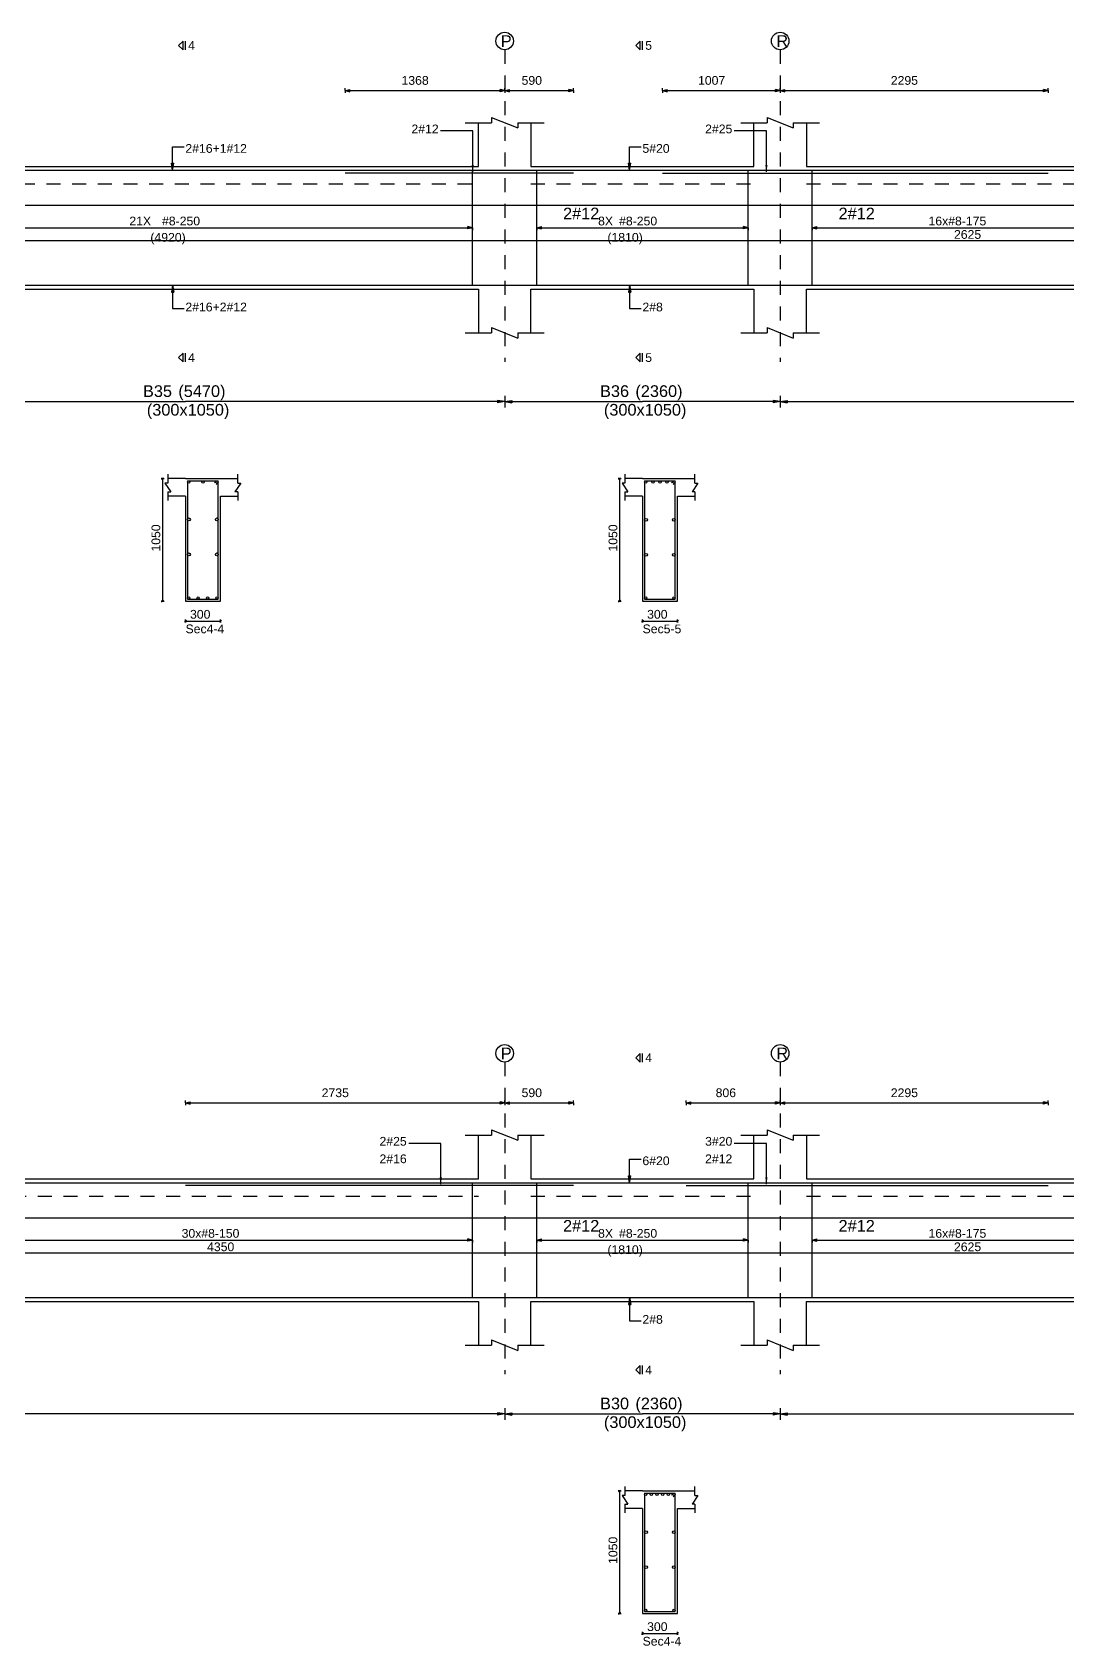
# Model space of a CAD drawing. Extents: x 0 to 98, y 3 to 248.
# Drawn here: x 19.59 to 28.45, y 138.89 to 152.72 of the extents above; entities that cross this region are included whole.
import ezdxf

# ---------------------------------------------------------------- set-up
doc = ezdxf.new("R2010")
doc.units = 0
doc.linetypes.add('ACAD_ISO02W100', pattern=[15, 12, -3])
for name, color, linetype in [('Axisline', 1, 'CONTINUOUS'), ('Axisline_Name', 2, 'CONTINUOUS'), ('Beam_bottombarlabeling', 2, 'CONTINUOUS'), ('Beam_Cross_Label', 4, 'CONTINUOUS'), ('Beam_CrossSection', 2, 'CONTINUOUS'), ('Beam_Dimensions_LS', 3, 'CONTINUOUS'), ('Beam_NameLS', 6, 'CONTINUOUS'), ('Beam_topbarsLabeling', 2, 'CONTINUOUS'), ('dim_all', 7, 'CONTINUOUS'), ('Extra_Topsteel_Labeling', 2, 'CONTINUOUS'), ('Extrabars', 7, 'CONTINUOUS'), ('Longsection', 2, 'CONTINUOUS'), ('main_botbars', 4, 'CONTINUOUS'), ('main_topbars', 4, 'CONTINUOUS'), ('SectionLine', 4, 'CONTINUOUS'), ('Sidefacebar', 140, 'CONTINUOUS'), ('Slabline', 253, 'CONTINUOUS'), ('span_dim', 7, 'CONTINUOUS'), ('spanline', 7, 'CONTINUOUS'), ('Stirrup_bar', 1, 'CONTINUOUS'), ('Stirrup_Dia_Spacing', 2, 'CONTINUOUS'), ('Stirrup_Length', 7, 'CONTINUOUS'), ('Stirrup_Numbers', 2, 'CONTINUOUS')]:
    doc.layers.add(name, color=color, linetype=linetype)
doc.styles.add('STRUDS_Arial', font='ARIAL.TTF', dxfattribs={"height": 0.04})

msp = doc.modelspace()

# ---------------------------------------------------------------- linework, layer by layer
at = {"layer": 'Axisline', "linetype": 'ACAD_ISO02W100', "ltscale": 0.01}
for p, q in [((23.64, 152.568), (23.64, 149.893)), ((26, 152.568), (26, 149.893)), ((23.64, 143.893), (23.64, 141.218)), ((26, 143.893), (26, 141.218))]:
    msp.add_line(p, q, dxfattribs=at)
at = {"layer": 'Axisline'}
for centre in [(23.64, 152.643), (26, 152.643), (23.64, 143.968), (26, 143.968)]:
    msp.add_circle(centre, 0.075, dxfattribs=at)
at = {"layer": 'Beam_bottombarlabeling'}
for p, q in [((20.795, 150.551), (20.785, 150.491)), ((20.785, 150.491), (20.805, 150.491)), ((20.795, 150.551), (20.795, 150.351)), ((20.795, 150.551), (20.805, 150.491)), ((24.71, 150.551), (24.7, 150.491)), ((24.7, 150.491), (24.72, 150.491)), ((24.71, 150.551), (24.71, 150.351)), ((24.71, 150.551), (24.72, 150.491)), ((20.795, 150.351), (20.895, 150.351)), ((24.71, 150.351), (24.81, 150.351)), ((24.71, 141.876), (24.7, 141.816)), ((24.71, 141.876), (24.71, 141.676)), ((24.71, 141.876), (24.72, 141.816)), ((24.7, 141.816), (24.72, 141.816)), ((24.71, 141.676), (24.81, 141.676))]:
    msp.add_line(p, q, dxfattribs=at)
for points in [[(20.795, 150.551), (20.785, 150.491), (20.795, 150.551), (20.805, 150.491)], [(24.71, 150.551), (24.7, 150.491), (24.71, 150.551), (24.72, 150.491)], [(24.71, 141.876), (24.7, 141.816), (24.71, 141.876), (24.72, 141.816)]]:
    msp.add_solid(points, dxfattribs=at)
at = {"layer": 'Beam_CrossSection'}
for p, q in [((20.755, 148.93), (20.755, 148.855)), ((21.355, 148.855), (21.355, 148.93)), ((24.67, 148.93), (24.67, 148.855)), ((25.27, 148.855), (25.27, 148.93)), ((20.755, 148.855), (20.73, 148.855)), ((20.73, 148.855), (20.78, 148.78)), ((20.905, 148.893), (20.755, 148.893)), ((20.755, 148.78), (20.755, 148.705)), ((20.755, 148.78), (20.78, 148.78)), ((20.905, 148.893), (21.205, 148.893)), ((20.905, 148.893), (20.905, 148.893)), ((21.205, 148.893), (21.205, 148.893)), ((21.205, 148.893), (21.355, 148.893)), ((21.38, 148.855), (21.33, 148.78)), ((21.355, 148.78), (21.33, 148.78)), ((21.355, 148.855), (21.38, 148.855)), ((21.355, 148.78), (21.355, 148.705)), ((24.67, 148.855), (24.645, 148.855)), ((24.645, 148.855), (24.695, 148.78)), ((24.82, 148.893), (24.67, 148.893)), ((24.67, 148.78), (24.67, 148.705)), ((24.67, 148.78), (24.695, 148.78)), ((24.82, 148.893), (25.12, 148.893)), ((24.82, 148.893), (24.82, 148.893)), ((25.12, 148.893), (25.12, 148.893)), ((25.12, 148.893), (25.27, 148.893)), ((25.295, 148.855), (25.245, 148.78)), ((25.27, 148.78), (25.245, 148.78)), ((25.27, 148.855), (25.295, 148.855)), ((25.27, 148.78), (25.27, 148.705)), ((20.905, 148.743), (20.755, 148.743)), ((20.905, 148.743), (20.905, 147.843)), ((21.205, 147.843), (21.205, 148.743)), ((21.205, 148.743), (21.355, 148.743)), ((24.82, 148.743), (24.67, 148.743)), ((24.82, 148.743), (24.82, 147.843)), ((25.12, 147.843), (25.12, 148.743)), ((25.12, 148.743), (25.27, 148.743)), ((20.905, 147.843), (21.205, 147.843)), ((24.82, 147.843), (25.12, 147.843)), ((24.67, 140.255), (24.67, 140.18)), ((24.82, 140.218), (24.67, 140.218)), ((24.82, 140.218), (25.12, 140.218)), ((24.82, 140.218), (24.82, 140.218)), ((25.12, 140.218), (25.12, 140.218)), ((25.12, 140.218), (25.27, 140.218)), ((25.27, 140.18), (25.27, 140.255)), ((24.67, 140.18), (24.645, 140.18)), ((24.645, 140.18), (24.695, 140.105)), ((24.67, 140.105), (24.67, 140.03)), ((24.67, 140.105), (24.695, 140.105)), ((24.82, 140.068), (24.67, 140.068)), ((24.82, 140.068), (24.82, 139.168)), ((25.12, 139.168), (25.12, 140.068)), ((25.12, 140.068), (25.27, 140.068)), ((25.295, 140.18), (25.245, 140.105)), ((25.27, 140.105), (25.245, 140.105)), ((25.27, 140.18), (25.295, 140.18)), ((25.27, 140.105), (25.27, 140.03)), ((24.82, 139.168), (25.12, 139.168))]:
    msp.add_line(p, q, dxfattribs=at)
at = {"layer": 'Beam_topbarsLabeling'}
for p, q in [((20.795, 151.535), (20.795, 151.735)), ((20.795, 151.735), (20.895, 151.735)), ((24.71, 151.535), (24.71, 151.735)), ((24.71, 151.735), (24.81, 151.735)), ((20.795, 151.535), (20.785, 151.595)), ((20.785, 151.595), (20.805, 151.595)), ((20.795, 151.535), (20.805, 151.595)), ((20.795, 151.595), (20.8, 151.595)), ((24.71, 151.535), (24.7, 151.595)), ((24.7, 151.595), (24.72, 151.595)), ((24.71, 151.535), (24.72, 151.595)), ((24.71, 151.595), (24.715, 151.595)), ((24.71, 142.86), (24.71, 143.06)), ((24.71, 143.06), (24.81, 143.06)), ((24.71, 142.86), (24.7, 142.92)), ((24.7, 142.92), (24.72, 142.92)), ((24.71, 142.86), (24.72, 142.92)), ((24.71, 142.92), (24.715, 142.92))]:
    msp.add_line(p, q, dxfattribs=at)
for points in [[(20.795, 151.535), (20.785, 151.595), (20.795, 151.535), (20.805, 151.595)], [(24.71, 151.535), (24.7, 151.595), (24.71, 151.535), (24.72, 151.595)], [(24.71, 142.86), (24.7, 142.92), (24.71, 142.86), (24.72, 142.92)]]:
    msp.add_solid(points, dxfattribs=at)
at = {"layer": 'dim_all'}
for p, q in [((22.2725, 152.218), (22.2725, 152.238)), ((22.2725, 152.218), (22.2725, 152.23)), ((22.2725, 152.218), (22.2725, 152.23)), ((22.2725, 152.218), (22.3125, 152.228)), ((22.3125, 152.208), (22.3125, 152.228)), ((23.64, 152.218), (23.6, 152.228)), ((23.6, 152.208), (23.6, 152.228)), ((23.64, 152.218), (23.6, 152.228)), ((23.6, 152.208), (23.6, 152.228)), ((23.64, 152.218), (23.64, 152.238)), ((23.64, 152.218), (23.64, 152.238)), ((23.64, 152.218), (23.64, 152.238)), ((23.64, 152.218), (23.64, 152.238)), ((23.64, 152.218), (23.64, 152.23)), ((23.64, 152.218), (23.64, 152.23)), ((23.64, 152.218), (23.64, 152.23)), ((23.64, 152.218), (23.64, 152.23)), ((23.64, 152.218), (23.68, 152.228)), ((23.64, 152.218), (23.68, 152.228)), ((23.68, 152.208), (23.68, 152.228)), ((23.68, 152.208), (23.68, 152.228)), ((24.23, 152.218), (24.19, 152.228)), ((24.19, 152.208), (24.19, 152.228)), ((24.23, 152.218), (24.23, 152.238)), ((24.23, 152.218), (24.23, 152.23)), ((24.23, 152.218), (24.23, 152.23)), ((24.9926, 152.218), (24.9926, 152.238)), ((24.9926, 152.218), (24.9926, 152.23)), ((24.9926, 152.218), (24.9926, 152.23)), ((24.9926, 152.218), (25.0326, 152.228)), ((25.0326, 152.208), (25.0326, 152.228)), ((26, 152.218), (25.96, 152.228)), ((25.96, 152.208), (25.96, 152.228)), ((26, 152.218), (25.96, 152.228)), ((25.96, 152.208), (25.96, 152.228)), ((26, 152.218), (26, 152.238)), ((26, 152.218), (26, 152.238)), ((26, 152.218), (26, 152.238)), ((26, 152.218), (26, 152.238)), ((26, 152.218), (26, 152.23)), ((26, 152.218), (26, 152.23)), ((26, 152.218), (26, 152.23)), ((26, 152.218), (26, 152.23)), ((26, 152.218), (26.04, 152.228)), ((26, 152.218), (26.04, 152.228)), ((26.04, 152.208), (26.04, 152.228)), ((26.04, 152.208), (26.04, 152.228)), ((28.295, 152.218), (28.255, 152.228)), ((28.255, 152.208), (28.255, 152.228)), ((28.295, 152.218), (28.295, 152.238)), ((28.295, 152.218), (28.295, 152.23)), ((28.295, 152.218), (28.295, 152.23)), ((22.2725, 152.218), (22.2725, 152.198)), ((22.2725, 152.218), (22.3125, 152.208)), ((22.2725, 152.218), (22.2725, 152.205)), ((22.2725, 152.218), (22.2725, 152.205)), ((22.2725, 152.218), (24.23, 152.218)), ((23.64, 152.218), (23.6, 152.208)), ((23.64, 152.218), (23.6, 152.208)), ((23.64, 152.218), (23.64, 152.198)), ((23.64, 152.218), (23.68, 152.208)), ((23.64, 152.218), (23.64, 152.198)), ((23.64, 152.218), (23.64, 152.205)), ((23.64, 152.218), (23.64, 152.205)), ((23.64, 152.218), (23.64, 152.205)), ((23.64, 152.218), (23.64, 152.205)), ((23.64, 152.218), (23.64, 152.218)), ((23.64, 152.218), (23.64, 152.198)), ((23.64, 152.218), (23.68, 152.208)), ((23.64, 152.218), (23.64, 152.198)), ((24.23, 152.218), (24.19, 152.208)), ((24.23, 152.218), (24.23, 152.198)), ((24.23, 152.218), (24.23, 152.205)), ((24.23, 152.218), (24.23, 152.205)), ((24.9926, 152.218), (24.9926, 152.198)), ((24.9926, 152.218), (25.0326, 152.208)), ((24.9926, 152.218), (24.9926, 152.205)), ((24.9926, 152.218), (24.9926, 152.205)), ((24.9926, 152.218), (28.295, 152.218)), ((26, 152.218), (25.96, 152.208)), ((26, 152.218), (25.96, 152.208)), ((26, 152.218), (26, 152.198)), ((26, 152.218), (26.04, 152.208)), ((26, 152.218), (26, 152.198)), ((26, 152.218), (26, 152.205)), ((26, 152.218), (26, 152.205)), ((26, 152.218), (26, 152.205)), ((26, 152.218), (26, 152.205)), ((26, 152.218), (26, 152.218)), ((26, 152.218), (26, 152.198)), ((26, 152.218), (26.04, 152.208)), ((26, 152.218), (26, 152.198)), ((28.295, 152.218), (28.255, 152.208)), ((28.295, 152.218), (28.295, 152.198)), ((28.295, 152.218), (28.295, 152.205)), ((28.295, 152.218), (28.295, 152.205)), ((20.71, 148.893), (20.6975, 148.893)), ((20.71, 148.893), (20.7012, 148.884)), ((20.71, 148.893), (20.7188, 148.901)), ((20.71, 148.893), (20.7225, 148.893)), ((20.71, 148.893), (20.71, 147.843)), ((24.625, 148.893), (24.6125, 148.893)), ((24.625, 148.893), (24.6162, 148.884)), ((24.625, 148.893), (24.6338, 148.901)), ((24.625, 148.893), (24.6375, 148.893)), ((24.625, 148.893), (24.625, 147.843)), ((20.71, 147.843), (20.6975, 147.843)), ((20.71, 147.843), (20.7012, 147.834)), ((20.71, 147.843), (20.7188, 147.851)), ((20.71, 147.843), (20.7225, 147.843)), ((24.625, 147.843), (24.6125, 147.843)), ((24.625, 147.843), (24.6162, 147.834)), ((24.625, 147.843), (24.6338, 147.851)), ((24.625, 147.843), (24.6375, 147.843)), ((20.905, 147.673), (20.8962, 147.664)), ((20.905, 147.673), (20.905, 147.685)), ((20.905, 147.673), (20.9138, 147.681)), ((20.905, 147.673), (20.905, 147.66)), ((20.905, 147.673), (21.205, 147.673)), ((21.205, 147.673), (21.1962, 147.664)), ((21.205, 147.673), (21.205, 147.685)), ((21.205, 147.673), (21.2138, 147.681)), ((21.205, 147.673), (21.205, 147.66)), ((24.82, 147.673), (24.8112, 147.664)), ((24.82, 147.673), (24.82, 147.685)), ((24.82, 147.673), (24.8288, 147.681)), ((24.82, 147.673), (24.82, 147.66)), ((24.82, 147.673), (25.12, 147.673)), ((25.12, 147.673), (25.1112, 147.664)), ((25.12, 147.673), (25.12, 147.685)), ((25.12, 147.673), (25.1288, 147.681)), ((25.12, 147.673), (25.12, 147.66)), ((20.905, 143.543), (20.905, 143.563)), ((20.905, 143.543), (20.905, 143.563)), ((20.905, 143.543), (20.905, 143.555)), ((20.905, 143.543), (20.905, 143.555)), ((20.905, 143.543), (20.905, 143.555)), ((20.905, 143.543), (20.905, 143.555)), ((20.905, 143.543), (20.945, 143.553)), ((20.905, 143.543), (20.945, 143.553)), ((20.905, 143.543), (20.905, 143.523)), ((20.905, 143.543), (20.945, 143.533)), ((20.905, 143.543), (20.905, 143.53)), ((20.905, 143.543), (20.905, 143.53)), ((20.905, 143.543), (24.23, 143.543)), ((20.905, 143.543), (20.905, 143.523)), ((20.905, 143.543), (20.945, 143.533)), ((20.905, 143.543), (20.905, 143.53)), ((20.905, 143.543), (20.905, 143.53)), ((20.905, 143.543), (24.23, 143.543)), ((20.945, 143.533), (20.945, 143.553)), ((20.945, 143.533), (20.945, 143.553)), ((23.64, 143.543), (23.6, 143.553)), ((23.6, 143.533), (23.6, 143.553)), ((23.64, 143.543), (23.6, 143.553)), ((23.6, 143.533), (23.6, 143.553)), ((23.64, 143.543), (23.6, 143.553)), ((23.6, 143.533), (23.6, 143.553)), ((23.64, 143.543), (23.6, 143.553)), ((23.6, 143.533), (23.6, 143.553)), ((23.64, 143.543), (23.6, 143.533)), ((23.64, 143.543), (23.6, 143.533)), ((23.64, 143.543), (23.6, 143.533)), ((23.64, 143.543), (23.6, 143.533)), ((23.64, 143.543), (23.64, 143.563)), ((23.64, 143.543), (23.64, 143.563)), ((23.64, 143.543), (23.64, 143.563)), ((23.64, 143.543), (23.64, 143.563)), ((23.64, 143.543), (23.64, 143.563)), ((23.64, 143.543), (23.64, 143.563)), ((23.64, 143.543), (23.64, 143.563)), ((23.64, 143.543), (23.64, 143.563)), ((23.64, 143.543), (23.64, 143.555)), ((23.64, 143.543), (23.64, 143.555)), ((23.64, 143.543), (23.64, 143.555)), ((23.64, 143.543), (23.64, 143.555)), ((23.64, 143.543), (23.64, 143.555)), ((23.64, 143.543), (23.64, 143.555)), ((23.64, 143.543), (23.64, 143.555)), ((23.64, 143.543), (23.64, 143.555)), ((23.64, 143.543), (23.68, 143.553)), ((23.64, 143.543), (23.68, 143.553)), ((23.64, 143.543), (23.68, 143.553)), ((23.64, 143.543), (23.68, 143.553)), ((23.64, 143.543), (23.64, 143.523)), ((23.64, 143.543), (23.68, 143.533)), ((23.64, 143.543), (23.64, 143.523)), ((23.64, 143.543), (23.64, 143.53)), ((23.64, 143.543), (23.64, 143.53)), ((23.64, 143.543), (23.64, 143.53)), ((23.64, 143.543), (23.64, 143.53)), ((23.64, 143.543), (23.64, 143.543)), ((23.64, 143.543), (23.64, 143.523)), ((23.64, 143.543), (23.68, 143.533)), ((23.64, 143.543), (23.64, 143.523)), ((23.64, 143.543), (23.64, 143.523)), ((23.64, 143.543), (23.68, 143.533)), ((23.64, 143.543), (23.64, 143.523)), ((23.64, 143.543), (23.64, 143.53)), ((23.64, 143.543), (23.64, 143.53)), ((23.64, 143.543), (23.64, 143.53)), ((23.64, 143.543), (23.64, 143.53)), ((23.64, 143.543), (23.64, 143.543)), ((23.64, 143.543), (23.64, 143.523)), ((23.64, 143.543), (23.68, 143.533)), ((23.64, 143.543), (23.64, 143.523)), ((23.68, 143.533), (23.68, 143.553)), ((23.68, 143.533), (23.68, 143.553)), ((23.68, 143.533), (23.68, 143.553)), ((23.68, 143.533), (23.68, 143.553)), ((24.23, 143.543), (24.19, 143.553)), ((24.19, 143.533), (24.19, 143.553)), ((24.23, 143.543), (24.19, 143.553)), ((24.19, 143.533), (24.19, 143.553)), ((24.23, 143.543), (24.19, 143.533)), ((24.23, 143.543), (24.19, 143.533)), ((24.23, 143.543), (24.23, 143.563)), ((24.23, 143.543), (24.23, 143.563)), ((24.23, 143.543), (24.23, 143.555)), ((24.23, 143.543), (24.23, 143.555)), ((24.23, 143.543), (24.23, 143.555)), ((24.23, 143.543), (24.23, 143.555)), ((24.23, 143.543), (24.23, 143.523)), ((24.23, 143.543), (24.23, 143.53)), ((24.23, 143.543), (24.23, 143.53)), ((24.23, 143.543), (24.23, 143.523)), ((24.23, 143.543), (24.23, 143.53)), ((24.23, 143.543), (24.23, 143.53)), ((25.1941, 143.543), (25.1941, 143.563)), ((25.1941, 143.543), (25.1941, 143.563)), ((25.1941, 143.543), (25.1941, 143.555)), ((25.1941, 143.543), (25.1941, 143.555)), ((25.1941, 143.543), (25.1941, 143.555)), ((25.1941, 143.543), (25.1941, 143.555)), ((25.1941, 143.543), (25.2341, 143.553)), ((25.1941, 143.543), (25.2341, 143.553)), ((25.1941, 143.543), (25.1941, 143.523)), ((25.1941, 143.543), (25.2341, 143.533)), ((25.1941, 143.543), (25.1941, 143.53)), ((25.1941, 143.543), (25.1941, 143.53)), ((25.1941, 143.543), (28.295, 143.543)), ((25.1941, 143.543), (25.1941, 143.523)), ((25.1941, 143.543), (25.2341, 143.533)), ((25.1941, 143.543), (25.1941, 143.53)), ((25.1941, 143.543), (25.1941, 143.53)), ((25.1941, 143.543), (28.295, 143.543)), ((25.2341, 143.533), (25.2341, 143.553)), ((25.2341, 143.533), (25.2341, 143.553)), ((26, 143.543), (25.96, 143.553)), ((25.96, 143.533), (25.96, 143.553)), ((26, 143.543), (25.96, 143.553)), ((25.96, 143.533), (25.96, 143.553)), ((26, 143.543), (25.96, 143.553)), ((25.96, 143.533), (25.96, 143.553)), ((26, 143.543), (25.96, 143.553)), ((25.96, 143.533), (25.96, 143.553)), ((26, 143.543), (25.96, 143.533)), ((26, 143.543), (25.96, 143.533)), ((26, 143.543), (25.96, 143.533)), ((26, 143.543), (25.96, 143.533)), ((26, 143.543), (26, 143.563)), ((26, 143.543), (26, 143.563)), ((26, 143.543), (26, 143.563)), ((26, 143.543), (26, 143.563)), ((26, 143.543), (26, 143.563)), ((26, 143.543), (26, 143.563)), ((26, 143.543), (26, 143.563)), ((26, 143.543), (26, 143.563)), ((26, 143.543), (26, 143.555)), ((26, 143.543), (26, 143.555)), ((26, 143.543), (26, 143.555)), ((26, 143.543), (26, 143.555)), ((26, 143.543), (26, 143.555)), ((26, 143.543), (26, 143.555)), ((26, 143.543), (26, 143.555)), ((26, 143.543), (26, 143.555)), ((26, 143.543), (26.04, 143.553)), ((26, 143.543), (26.04, 143.553)), ((26, 143.543), (26.04, 143.553)), ((26, 143.543), (26.04, 143.553)), ((26, 143.543), (26, 143.523)), ((26, 143.543), (26.04, 143.533)), ((26, 143.543), (26, 143.523)), ((26, 143.543), (26, 143.53)), ((26, 143.543), (26, 143.53)), ((26, 143.543), (26, 143.53)), ((26, 143.543), (26, 143.53)), ((26, 143.543), (26, 143.543)), ((26, 143.543), (26, 143.523)), ((26, 143.543), (26.04, 143.533)), ((26, 143.543), (26, 143.523)), ((26, 143.543), (26, 143.523)), ((26, 143.543), (26.04, 143.533)), ((26, 143.543), (26, 143.523)), ((26, 143.543), (26, 143.53)), ((26, 143.543), (26, 143.53)), ((26, 143.543), (26, 143.53)), ((26, 143.543), (26, 143.53)), ((26, 143.543), (26, 143.543)), ((26, 143.543), (26, 143.523)), ((26, 143.543), (26.04, 143.533)), ((26, 143.543), (26, 143.523)), ((26.04, 143.533), (26.04, 143.553)), ((26.04, 143.533), (26.04, 143.553)), ((26.04, 143.533), (26.04, 143.553)), ((26.04, 143.533), (26.04, 143.553)), ((28.295, 143.543), (28.255, 143.553)), ((28.255, 143.533), (28.255, 143.553)), ((28.295, 143.543), (28.255, 143.553)), ((28.255, 143.533), (28.255, 143.553)), ((28.295, 143.543), (28.255, 143.533)), ((28.295, 143.543), (28.255, 143.533)), ((28.295, 143.543), (28.295, 143.563)), ((28.295, 143.543), (28.295, 143.563)), ((28.295, 143.543), (28.295, 143.555)), ((28.295, 143.543), (28.295, 143.555)), ((28.295, 143.543), (28.295, 143.555)), ((28.295, 143.543), (28.295, 143.555)), ((28.295, 143.543), (28.295, 143.523)), ((28.295, 143.543), (28.295, 143.53)), ((28.295, 143.543), (28.295, 143.53)), ((28.295, 143.543), (28.295, 143.523)), ((28.295, 143.543), (28.295, 143.53)), ((28.295, 143.543), (28.295, 143.53)), ((24.625, 140.218), (24.6125, 140.218)), ((24.625, 140.218), (24.6162, 140.209)), ((24.625, 140.218), (24.6338, 140.226)), ((24.625, 140.218), (24.6375, 140.218)), ((24.625, 140.218), (24.625, 139.168)), ((24.625, 139.168), (24.6125, 139.168)), ((24.625, 139.168), (24.6162, 139.159)), ((24.625, 139.168), (24.6338, 139.176)), ((24.625, 139.168), (24.6375, 139.168)), ((24.82, 138.998), (24.8112, 138.989)), ((24.82, 138.998), (24.82, 139.01)), ((24.82, 138.998), (24.8288, 139.006)), ((24.82, 138.998), (24.82, 138.985)), ((24.82, 138.998), (25.12, 138.998)), ((25.12, 138.998), (25.1112, 138.989)), ((25.12, 138.998), (25.12, 139.01)), ((25.12, 138.998), (25.1288, 139.006)), ((25.12, 138.998), (25.12, 138.985))]:
    msp.add_line(p, q, dxfattribs=at)
for points in [[(22.2725, 152.218), (22.3125, 152.228), (22.2725, 152.218), (22.3125, 152.208)], [(23.64, 152.218), (23.6, 152.228), (23.64, 152.218), (23.6, 152.208)], [(23.64, 152.218), (23.6, 152.228), (23.64, 152.218), (23.6, 152.208)], [(23.64, 152.218), (23.68, 152.228), (23.64, 152.218), (23.68, 152.208)], [(23.64, 152.218), (23.68, 152.228), (23.64, 152.218), (23.68, 152.208)], [(24.23, 152.218), (24.19, 152.228), (24.23, 152.218), (24.19, 152.208)], [(24.9926, 152.218), (25.0326, 152.228), (24.9926, 152.218), (25.0326, 152.208)], [(26, 152.218), (25.96, 152.228), (26, 152.218), (25.96, 152.208)], [(26, 152.218), (25.96, 152.228), (26, 152.218), (25.96, 152.208)], [(26, 152.218), (26.04, 152.228), (26, 152.218), (26.04, 152.208)], [(26, 152.218), (26.04, 152.228), (26, 152.218), (26.04, 152.208)], [(28.295, 152.218), (28.255, 152.228), (28.295, 152.218), (28.255, 152.208)], [(20.905, 143.543), (20.945, 143.553), (20.905, 143.543), (20.945, 143.533)], [(20.905, 143.543), (20.945, 143.553), (20.905, 143.543), (20.945, 143.533)], [(23.64, 143.543), (23.6, 143.553), (23.64, 143.543), (23.6, 143.533)], [(23.64, 143.543), (23.6, 143.553), (23.64, 143.543), (23.6, 143.533)], [(23.64, 143.543), (23.6, 143.553), (23.64, 143.543), (23.6, 143.533)], [(23.64, 143.543), (23.6, 143.553), (23.64, 143.543), (23.6, 143.533)], [(23.64, 143.543), (23.68, 143.553), (23.64, 143.543), (23.68, 143.533)], [(23.64, 143.543), (23.68, 143.553), (23.64, 143.543), (23.68, 143.533)], [(23.64, 143.543), (23.68, 143.553), (23.64, 143.543), (23.68, 143.533)], [(23.64, 143.543), (23.68, 143.553), (23.64, 143.543), (23.68, 143.533)], [(24.23, 143.543), (24.19, 143.553), (24.23, 143.543), (24.19, 143.533)], [(24.23, 143.543), (24.19, 143.553), (24.23, 143.543), (24.19, 143.533)], [(25.1941, 143.543), (25.2341, 143.553), (25.1941, 143.543), (25.2341, 143.533)], [(25.1941, 143.543), (25.2341, 143.553), (25.1941, 143.543), (25.2341, 143.533)], [(26, 143.543), (25.96, 143.553), (26, 143.543), (25.96, 143.533)], [(26, 143.543), (25.96, 143.553), (26, 143.543), (25.96, 143.533)], [(26, 143.543), (25.96, 143.553), (26, 143.543), (25.96, 143.533)], [(26, 143.543), (25.96, 143.553), (26, 143.543), (25.96, 143.533)], [(26, 143.543), (26.04, 143.553), (26, 143.543), (26.04, 143.533)], [(26, 143.543), (26.04, 143.553), (26, 143.543), (26.04, 143.533)], [(26, 143.543), (26.04, 143.553), (26, 143.543), (26.04, 143.533)], [(26, 143.543), (26.04, 143.553), (26, 143.543), (26.04, 143.533)], [(28.295, 143.543), (28.255, 143.553), (28.295, 143.543), (28.255, 143.533)], [(28.295, 143.543), (28.255, 143.553), (28.295, 143.543), (28.255, 143.533)]]:
    msp.add_solid(points, dxfattribs=at)
at = {"layer": 'Extra_Topsteel_Labeling'}
for p, q in [((23.3665, 151.872), (23.0915, 151.872)), ((23.3665, 151.522), (23.3665, 151.872)), ((25.882, 151.872), (25.607, 151.872)), ((25.882, 151.522), (25.882, 151.872)), ((23.093, 143.197), (22.818, 143.197)), ((23.093, 142.847), (23.093, 143.197)), ((25.882, 143.197), (25.607, 143.197)), ((25.882, 142.847), (25.882, 143.197))]:
    msp.add_line(p, q, dxfattribs=at)
for points in [[(23.3665, 151.522), (23.3565, 151.582), (23.3665, 151.522), (23.3765, 151.582)], [(25.882, 151.522), (25.872, 151.582), (25.882, 151.522), (25.892, 151.582)], [(23.093, 142.847), (23.083, 142.907), (23.093, 142.847), (23.103, 142.907)], [(25.882, 142.847), (25.872, 142.907), (25.882, 142.847), (25.892, 142.907)]]:
    msp.add_solid(points, dxfattribs=at)
at = {"layer": 'Extrabars'}
for p, q in [((24.23, 151.51), (22.2725, 151.51)), ((28.295, 151.508), (24.9926, 151.508)), ((24.23, 142.835), (20.905, 142.835)), ((24.23, 142.835), (20.905, 142.835)), ((28.295, 142.833), (25.1941, 142.833)), ((28.295, 142.833), (25.1941, 142.833))]:
    msp.add_line(p, q, dxfattribs=at)
at = {"layer": 'Longsection'}
for p, q in [((23.5275, 151.988), (23.5275, 151.943)), ((23.5275, 151.988), (23.7525, 151.898)), ((25.8875, 151.988), (25.8875, 151.943)), ((25.8875, 151.988), (26.1125, 151.898)), ((23.3025, 151.943), (23.415, 151.943)), ((23.3025, 151.943), (23.5275, 151.943)), ((23.415, 151.568), (23.415, 151.943)), ((23.7525, 151.943), (23.7525, 151.898)), ((23.7525, 151.943), (23.9775, 151.943)), ((23.865, 151.943), (23.865, 151.568)), ((25.6625, 151.943), (25.775, 151.943)), ((25.6625, 151.943), (25.8875, 151.943)), ((25.775, 151.568), (25.775, 151.943)), ((26.1125, 151.943), (26.1125, 151.898)), ((26.1125, 151.943), (26.3375, 151.943)), ((26.225, 151.943), (26.225, 151.568)), ((18.395, 151.568), (23.415, 151.568)), ((23.865, 151.568), (25.775, 151.568)), ((26.225, 151.568), (30.44, 151.568)), ((18.395, 150.518), (23.415, 150.518)), ((23.415, 150.518), (23.415, 150.143)), ((23.865, 150.143), (23.865, 150.518)), ((23.865, 150.518), (25.775, 150.518)), ((25.775, 150.518), (25.775, 150.143)), ((26.225, 150.143), (26.225, 150.518)), ((26.225, 150.518), (30.44, 150.518)), ((23.5275, 150.188), (23.5275, 150.143)), ((23.5275, 150.188), (23.7525, 150.098)), ((25.8875, 150.188), (25.8875, 150.143)), ((25.8875, 150.188), (26.1125, 150.098)), ((23.3025, 150.143), (23.415, 150.143)), ((23.3025, 150.143), (23.5275, 150.143)), ((23.7525, 150.143), (23.7525, 150.098)), ((23.7525, 150.143), (23.9775, 150.143)), ((25.6625, 150.143), (25.775, 150.143)), ((25.6625, 150.143), (25.8875, 150.143)), ((26.1125, 150.143), (26.1125, 150.098)), ((26.1125, 150.143), (26.3375, 150.143)), ((23.3025, 143.268), (23.415, 143.268)), ((23.3025, 143.268), (23.5275, 143.268)), ((23.415, 142.893), (23.415, 143.268)), ((23.5275, 143.313), (23.5275, 143.268)), ((23.5275, 143.313), (23.7525, 143.223)), ((23.7525, 143.268), (23.7525, 143.223)), ((23.7525, 143.268), (23.9775, 143.268)), ((23.865, 143.268), (23.865, 142.893)), ((25.6625, 143.268), (25.775, 143.268)), ((25.6625, 143.268), (25.8875, 143.268)), ((25.775, 142.893), (25.775, 143.268)), ((25.8875, 143.313), (25.8875, 143.268)), ((25.8875, 143.313), (26.1125, 143.223)), ((26.1125, 143.268), (26.1125, 143.223)), ((26.1125, 143.268), (26.3375, 143.268)), ((26.225, 143.268), (26.225, 142.893)), ((18.17, 142.893), (23.415, 142.893)), ((23.865, 142.893), (25.775, 142.893)), ((26.225, 142.893), (30.44, 142.893)), ((18.02, 141.843), (23.415, 141.843)), ((23.415, 141.843), (23.415, 141.468)), ((23.865, 141.468), (23.865, 141.843)), ((23.865, 141.843), (25.775, 141.843)), ((25.775, 141.843), (25.775, 141.468)), ((26.225, 141.468), (26.225, 141.843)), ((26.225, 141.843), (30.44, 141.843)), ((23.3025, 141.468), (23.415, 141.468)), ((23.3025, 141.468), (23.5275, 141.468)), ((23.5275, 141.513), (23.5275, 141.468)), ((23.5275, 141.513), (23.7525, 141.423)), ((23.7525, 141.468), (23.7525, 141.423)), ((23.7525, 141.468), (23.9775, 141.468)), ((25.6625, 141.468), (25.775, 141.468)), ((25.6625, 141.468), (25.8875, 141.468)), ((25.8875, 141.513), (25.8875, 141.468)), ((25.8875, 141.513), (26.1125, 141.423)), ((26.1125, 141.468), (26.1125, 141.423)), ((26.1125, 141.468), (26.3375, 141.468))]:
    msp.add_line(p, q, dxfattribs=at)
at = {"layer": 'main_botbars'}
for p, q in [((17.97, 151.535), (23.84, 151.535)), ((23.44, 151.535), (26.2, 151.535)), ((25.8, 151.535), (35.38, 151.535)), ((17.995, 150.551), (23.815, 150.551)), ((23.465, 150.551), (23.465, 150.551)), ((23.465, 150.551), (26.175, 150.551)), ((25.825, 150.551), (35.355, 150.551)), ((12.725, 142.86), (23.84, 142.86)), ((23.44, 142.86), (26.2, 142.86)), ((25.8, 142.86), (35.38, 142.86)), ((12.6, 141.876), (23.815, 141.876)), ((23.465, 141.876), (23.465, 141.876)), ((23.465, 141.876), (26.175, 141.876)), ((25.825, 141.876), (35.355, 141.876))]:
    msp.add_line(p, q, dxfattribs=at)
for centre in [(20.9338, 147.871), (21.0146, 147.871), (21.0954, 147.871), (21.1763, 147.871), (24.8488, 147.871), (25.0913, 147.871), (24.8488, 139.196), (25.0913, 139.196)]:
    msp.add_circle(centre, 0.01, dxfattribs=at)
at = {"layer": 'main_topbars'}
for centre in [(20.9338, 148.864), (21.055, 148.864), (21.1763, 148.864), (24.8488, 148.864), (24.9094, 148.864), (24.97, 148.864), (25.0306, 148.864), (25.0913, 148.864), (24.8488, 140.189), (24.8973, 140.189), (24.9458, 140.189), (24.9943, 140.189), (25.0428, 140.189), (25.0913, 140.189)]:
    msp.add_circle(centre, 0.01, dxfattribs=at)
at = {"layer": 'SectionLine'}
for p, q in [((20.885, 152.643), (20.8475, 152.605)), ((20.885, 152.568), (20.885, 152.643)), ((20.905, 152.568), (20.905, 152.643)), ((24.8, 152.643), (24.7625, 152.605)), ((24.8, 152.568), (24.8, 152.643)), ((24.82, 152.568), (24.82, 152.643)), ((20.885, 152.568), (20.8475, 152.605)), ((24.8, 152.568), (24.7625, 152.605)), ((20.885, 149.968), (20.8475, 149.93)), ((20.885, 149.893), (20.8475, 149.93)), ((20.885, 149.893), (20.885, 149.968)), ((20.905, 149.893), (20.905, 149.968)), ((24.8, 149.968), (24.7625, 149.93)), ((24.8, 149.893), (24.7625, 149.93)), ((24.8, 149.893), (24.8, 149.968)), ((24.82, 149.893), (24.82, 149.968)), ((24.8, 143.968), (24.7625, 143.93)), ((24.8, 143.893), (24.7625, 143.93)), ((24.8, 143.893), (24.8, 143.968)), ((24.82, 143.893), (24.82, 143.968)), ((24.8, 141.293), (24.7625, 141.255)), ((24.8, 141.218), (24.7625, 141.255)), ((24.8, 141.218), (24.8, 141.293)), ((24.82, 141.218), (24.82, 141.293))]:
    msp.add_line(p, q, dxfattribs=at)
at = {"layer": 'Sidefacebar'}
for p, q in [((17.97, 151.235), (23.84, 151.235)), ((23.44, 151.235), (26.2, 151.235)), ((25.8, 151.235), (35.38, 151.235)), ((17.97, 150.935), (23.84, 150.935)), ((23.44, 150.935), (26.2, 150.935)), ((25.8, 150.935), (35.38, 150.935)), ((12.575, 142.56), (23.84, 142.56)), ((23.44, 142.56), (26.2, 142.56)), ((25.8, 142.56), (35.38, 142.56)), ((12.575, 142.26), (23.84, 142.26)), ((23.44, 142.26), (26.2, 142.26)), ((25.8, 142.26), (35.38, 142.26))]:
    msp.add_line(p, q, dxfattribs=at)
for centre in [(20.936, 148.544), (21.174, 148.544), (24.851, 148.54), (25.089, 148.54), (20.936, 148.244), (21.174, 148.244), (24.851, 148.24), (25.089, 148.24), (24.851, 139.865), (25.089, 139.865), (24.851, 139.565), (25.089, 139.565)]:
    msp.add_circle(centre, 0.012, dxfattribs=at)
at = {"layer": 'Slabline', "linetype": 'ACAD_ISO02W100', "ltscale": 0.01}
for p, q in [((18.395, 151.418), (23.415, 151.418)), ((23.865, 151.418), (25.775, 151.418)), ((26.225, 151.418), (30.44, 151.418)), ((18.32, 142.743), (23.415, 142.743)), ((23.865, 142.743), (25.775, 142.743)), ((26.225, 142.743), (30.44, 142.743))]:
    msp.add_line(p, q, dxfattribs=at)
at = {"layer": 'spanline'}
for p, q in [((23.64, 149.603), (23.64, 149.503)), ((23.64, 149.603), (23.64, 149.503)), ((26, 149.603), (26, 149.503)), ((26, 149.603), (26, 149.503)), ((18.17, 149.553), (20.905, 149.553)), ((23.64, 149.553), (20.905, 149.553)), ((23.64, 149.553), (23.58, 149.563)), ((23.58, 149.563), (23.58, 149.543)), ((23.64, 149.553), (23.58, 149.543)), ((23.64, 149.553), (23.7, 149.563)), ((23.64, 149.553), (24.82, 149.553)), ((23.64, 149.553), (23.7, 149.543)), ((23.7, 149.563), (23.7, 149.543)), ((26, 149.553), (24.82, 149.553)), ((26, 149.553), (25.94, 149.563)), ((25.94, 149.563), (25.94, 149.543)), ((26, 149.553), (25.94, 149.543)), ((26, 149.553), (26.06, 149.563)), ((26, 149.553), (30.59, 149.553)), ((26, 149.553), (26.06, 149.543)), ((26.06, 149.563), (26.06, 149.543)), ((23.64, 140.878), (23.58, 140.888)), ((23.58, 140.888), (23.58, 140.868)), ((23.64, 140.928), (23.64, 140.828)), ((23.64, 140.928), (23.64, 140.828)), ((23.64, 140.878), (23.7, 140.888)), ((23.7, 140.888), (23.7, 140.868)), ((26, 140.878), (25.94, 140.888)), ((25.94, 140.888), (25.94, 140.868)), ((26, 140.928), (26, 140.828)), ((26, 140.928), (26, 140.828)), ((26, 140.878), (26.06, 140.888)), ((26.06, 140.888), (26.06, 140.868)), ((23.64, 140.878), (18.17, 140.878)), ((23.64, 140.878), (23.58, 140.868)), ((23.64, 140.878), (24.82, 140.878)), ((23.64, 140.878), (23.7, 140.868)), ((26, 140.878), (24.82, 140.878)), ((26, 140.878), (25.94, 140.868)), ((26, 140.878), (30.59, 140.878)), ((26, 140.878), (26.06, 140.868))]:
    msp.add_line(p, q, dxfattribs=at)
for points in [[(23.64, 149.553), (23.58, 149.563), (23.64, 149.553), (23.58, 149.543)], [(23.64, 149.553), (23.7, 149.563), (23.64, 149.553), (23.7, 149.543)], [(26, 149.553), (25.94, 149.563), (26, 149.553), (25.94, 149.543)], [(26, 149.553), (26.06, 149.563), (26, 149.553), (26.06, 149.543)], [(23.64, 140.878), (23.58, 140.888), (23.64, 140.878), (23.58, 140.868)], [(23.64, 140.878), (23.7, 140.888), (23.64, 140.878), (23.7, 140.868)], [(26, 140.878), (25.94, 140.888), (26, 140.878), (25.94, 140.868)], [(26, 140.878), (26.06, 140.888), (26, 140.878), (26.06, 140.868)]]:
    msp.add_solid(points, dxfattribs=at)
at = {"layer": 'Stirrup_bar'}
for p, q in [((23.365, 150.551), (23.365, 151.535)), ((23.915, 150.551), (23.915, 151.535)), ((25.725, 150.551), (25.725, 151.535)), ((26.275, 150.551), (26.275, 151.535)), ((20.9238, 148.874), (20.9238, 147.861)), ((20.9238, 148.874), (21.1863, 148.874)), ((21.1692, 148.871), (21.155, 148.857)), ((21.1833, 148.857), (21.1692, 148.843)), ((21.1863, 147.861), (21.1863, 148.874)), ((24.8388, 148.874), (24.8388, 147.861)), ((24.8388, 148.874), (25.1013, 148.874)), ((25.0842, 148.871), (25.07, 148.857)), ((25.0983, 148.857), (25.0842, 148.843)), ((25.1013, 147.861), (25.1013, 148.874)), ((20.9238, 147.861), (21.1863, 147.861)), ((24.8388, 147.861), (25.1013, 147.861)), ((23.365, 141.876), (23.365, 142.86)), ((23.915, 141.876), (23.915, 142.86)), ((25.725, 141.876), (25.725, 142.86)), ((26.275, 141.876), (26.275, 142.86)), ((24.8388, 140.199), (24.8388, 139.186)), ((24.8388, 140.199), (25.1013, 140.199)), ((25.1013, 139.186), (25.1013, 140.199)), ((25.0842, 140.196), (25.07, 140.182)), ((25.0983, 140.182), (25.0842, 140.168)), ((24.8388, 139.186), (25.1013, 139.186))]:
    msp.add_line(p, q, dxfattribs=at)
at = {"layer": 'Stirrup_Length'}
for p, q in [((18.445, 151.043), (23.365, 151.043)), ((23.365, 151.043), (23.325, 151.053)), ((23.325, 151.033), (23.325, 151.053)), ((23.365, 151.043), (23.325, 151.033)), ((23.365, 151.043), (23.365, 151.063)), ((23.365, 151.043), (23.365, 151.023)), ((23.915, 151.043), (23.915, 151.063)), ((23.915, 151.043), (23.955, 151.053)), ((23.915, 151.043), (25.725, 151.043)), ((23.915, 151.043), (23.915, 151.023)), ((23.915, 151.043), (23.955, 151.033)), ((23.955, 151.033), (23.955, 151.053)), ((25.725, 151.043), (25.685, 151.053)), ((25.685, 151.033), (25.685, 151.053)), ((25.725, 151.043), (25.685, 151.033)), ((25.725, 151.043), (25.725, 151.063)), ((25.725, 151.043), (25.725, 151.023)), ((26.275, 151.043), (26.275, 151.063)), ((26.275, 151.043), (26.315, 151.053)), ((26.275, 151.043), (34.905, 151.043)), ((26.275, 151.043), (26.275, 151.023)), ((26.275, 151.043), (26.315, 151.033)), ((26.315, 151.033), (26.315, 151.053)), ((12.975, 142.368), (23.365, 142.368)), ((23.365, 142.368), (23.325, 142.378)), ((23.325, 142.358), (23.325, 142.378)), ((23.365, 142.368), (23.325, 142.358)), ((23.365, 142.368), (23.365, 142.388)), ((23.365, 142.368), (23.365, 142.348)), ((23.915, 142.368), (23.915, 142.388)), ((23.915, 142.368), (23.955, 142.378)), ((23.915, 142.368), (25.725, 142.368)), ((23.915, 142.368), (23.915, 142.348)), ((23.915, 142.368), (23.955, 142.358)), ((23.955, 142.358), (23.955, 142.378)), ((25.725, 142.368), (25.685, 142.378)), ((25.685, 142.358), (25.685, 142.378)), ((25.725, 142.368), (25.685, 142.358)), ((25.725, 142.368), (25.725, 142.388)), ((25.725, 142.368), (25.725, 142.348)), ((26.275, 142.368), (26.275, 142.388)), ((26.275, 142.368), (26.315, 142.378)), ((26.275, 142.368), (34.905, 142.368)), ((26.275, 142.368), (26.275, 142.348)), ((26.275, 142.368), (26.315, 142.358)), ((26.315, 142.358), (26.315, 142.378))]:
    msp.add_line(p, q, dxfattribs=at)
for points in [[(23.365, 151.043), (23.325, 151.053), (23.365, 151.043), (23.325, 151.033)], [(23.915, 151.043), (23.955, 151.053), (23.915, 151.043), (23.955, 151.033)], [(25.725, 151.043), (25.685, 151.053), (25.725, 151.043), (25.685, 151.033)], [(26.275, 151.043), (26.315, 151.053), (26.275, 151.043), (26.315, 151.033)], [(23.365, 142.368), (23.325, 142.378), (23.365, 142.368), (23.325, 142.358)], [(23.915, 142.368), (23.955, 142.378), (23.915, 142.368), (23.955, 142.358)], [(25.725, 142.368), (25.685, 142.378), (25.725, 142.368), (25.685, 142.358)], [(26.275, 142.368), (26.315, 142.378), (26.275, 142.368), (26.315, 142.358)]]:
    msp.add_solid(points, dxfattribs=at)

# ---------------------------------------------------------------- texts
at = {"layer": 'Axisline_Name', "style": 'STRUDS_Arial'}
for s, p in [('P', (23.607, 152.593)), ('R', (25.967, 152.593)), ('P', (23.607, 143.918)), ('R', (25.967, 143.918))]:
    msp.add_text(s, height=0.1, dxfattribs=at).set_placement(p)
at = {"layer": 'Beam_bottombarlabeling', "style": 'STRUDS_Arial'}
for s, p in [('2#16+2#12', (20.905, 150.326)), ('2#8', (24.82, 150.326)), ('2#8', (24.82, 141.651))]:
    msp.add_text(s, height=0.075, dxfattribs=at).set_placement(p)
at = {"layer": 'Beam_Cross_Label', "style": 'STRUDS_Arial'}
for s, p in [('Sec4-4', (20.9065, 147.568)), ('Sec5-5', (24.8215, 147.568)), ('Sec4-4', (24.8215, 138.893))]:
    msp.add_text(s, height=0.075, dxfattribs=at).set_placement(p)
at = {"layer": 'Beam_Dimensions_LS', "style": 'STRUDS_Arial'}
for p in [(20.575, 149.433), (24.49, 149.433), (24.49, 140.758)]:
    msp.add_text('(300x1050)', height=0.1, dxfattribs=at).set_placement(p)
at = {"layer": 'Beam_NameLS', "style": 'STRUDS_Arial'}
for s, p in [('B35', (20.542, 149.593)), ('B36', (24.457, 149.593)), ('B30', (24.457, 140.918))]:
    msp.add_text(s, height=0.1, dxfattribs=at).set_placement(p)
at = {"layer": 'Beam_topbarsLabeling', "style": 'STRUDS_Arial'}
for s, p in [('2#16+1#12', (20.905, 151.685)), ('5#20', (24.82, 151.685)), ('6#20', (24.82, 143.01))]:
    msp.add_text(s, height=0.075, dxfattribs=at).set_placement(p)
at = {"layer": 'dim_all', "style": 'STRUDS_Arial'}
for s, p in [('1368', (22.7563, 152.268)), ('590', (23.785, 152.268)), ('1007', (25.2963, 152.268)), ('2295', (26.9475, 152.268)), ('300', (20.945, 147.693)), ('300', (24.86, 147.693)), ('2735', (22.0725, 143.593)), ('2735', (22.0725, 143.593)), ('590', (23.785, 143.593)), ('590', (23.785, 143.593)), ('806', (25.4471, 143.593)), ('806', (25.4471, 143.593)), ('2295', (26.9475, 143.593)), ('2295', (26.9475, 143.593)), ('300', (24.86, 139.018))]:
    msp.add_text(s, height=0.075, dxfattribs=at).set_placement(p)
for p in [(20.69, 148.268), (24.605, 148.268), (24.605, 139.593)]:
    msp.add_text('1050', height=0.075, rotation=90, dxfattribs=at).set_placement(p)
at = {"layer": 'Extra_Topsteel_Labeling', "style": 'STRUDS_Arial'}
for s, p in [('2#12', (22.8415, 151.852)), ('2#25', (25.357, 151.852)), ('2#25', (22.568, 143.177)), ('3#20', (25.357, 143.177)), ('2#16', (22.568, 143.027)), ('2#12', (25.357, 143.027))]:
    msp.add_text(s, height=0.075, dxfattribs=at).set_placement(p)
at = {"layer": 'SectionLine', "style": 'STRUDS_Arial'}
for s, p in [('4', (20.929, 152.568)), ('5', (24.844, 152.568)), ('4', (20.929, 149.893)), ('5', (24.844, 149.893)), ('4', (24.844, 143.893)), ('4', (24.844, 141.218))]:
    msp.add_text(s, height=0.075, dxfattribs=at).set_placement(p)
at = {"layer": 'Sidefacebar', "style": 'STRUDS_Arial'}
for p in [(24.14, 151.115), (26.5, 151.115), (24.14, 142.44), (26.5, 142.44)]:
    msp.add_text('2#12', height=0.1, dxfattribs=at).set_placement(p)
at = {"layer": 'span_dim', "style": 'STRUDS_Arial'}
for s, p in [(' (5470) ', (20.806, 149.593)), (' (2360) ', (24.721, 149.593)), (' (2360) ', (24.721, 140.918))]:
    msp.add_text(s, height=0.1, dxfattribs=at).set_placement(p)
at = {"layer": 'Stirrup_Dia_Spacing', "style": 'STRUDS_Arial'}
for s, p in [('#8-250', (20.705, 151.063)), ('#8-250', (24.62, 151.063)), ('#8-175', (27.439, 151.063)), ('2625', (27.4885, 150.948)), ('#8-150', (21.0415, 142.388)), ('#8-250', (24.62, 142.388)), ('#8-175', (27.439, 142.388)), ('4350', (21.091, 142.273)), ('2625', (27.4885, 142.273))]:
    msp.add_text(s, height=0.075, dxfattribs=at).set_placement(p)
at = {"layer": 'Stirrup_Length', "style": 'STRUDS_Arial'}
for s, p in [('(4920)', (20.605, 150.923)), ('(1810)', (24.52, 150.923)), ('(1810)', (24.52, 142.248))]:
    msp.add_text(s, height=0.075, dxfattribs=at).set_placement(p)
at = {"layer": 'Stirrup_Numbers', "style": 'STRUDS_Arial'}
for s, p in [('21X', (20.425, 151.063)), ('8X', (24.44, 151.063)), ('16x', (27.2705, 151.063)), ('30x', (20.873, 142.388)), ('8X', (24.44, 142.388)), ('16x', (27.2705, 142.388))]:
    msp.add_text(s, height=0.075, dxfattribs=at).set_placement(p)

doc.saveas('drawing.dxf')
